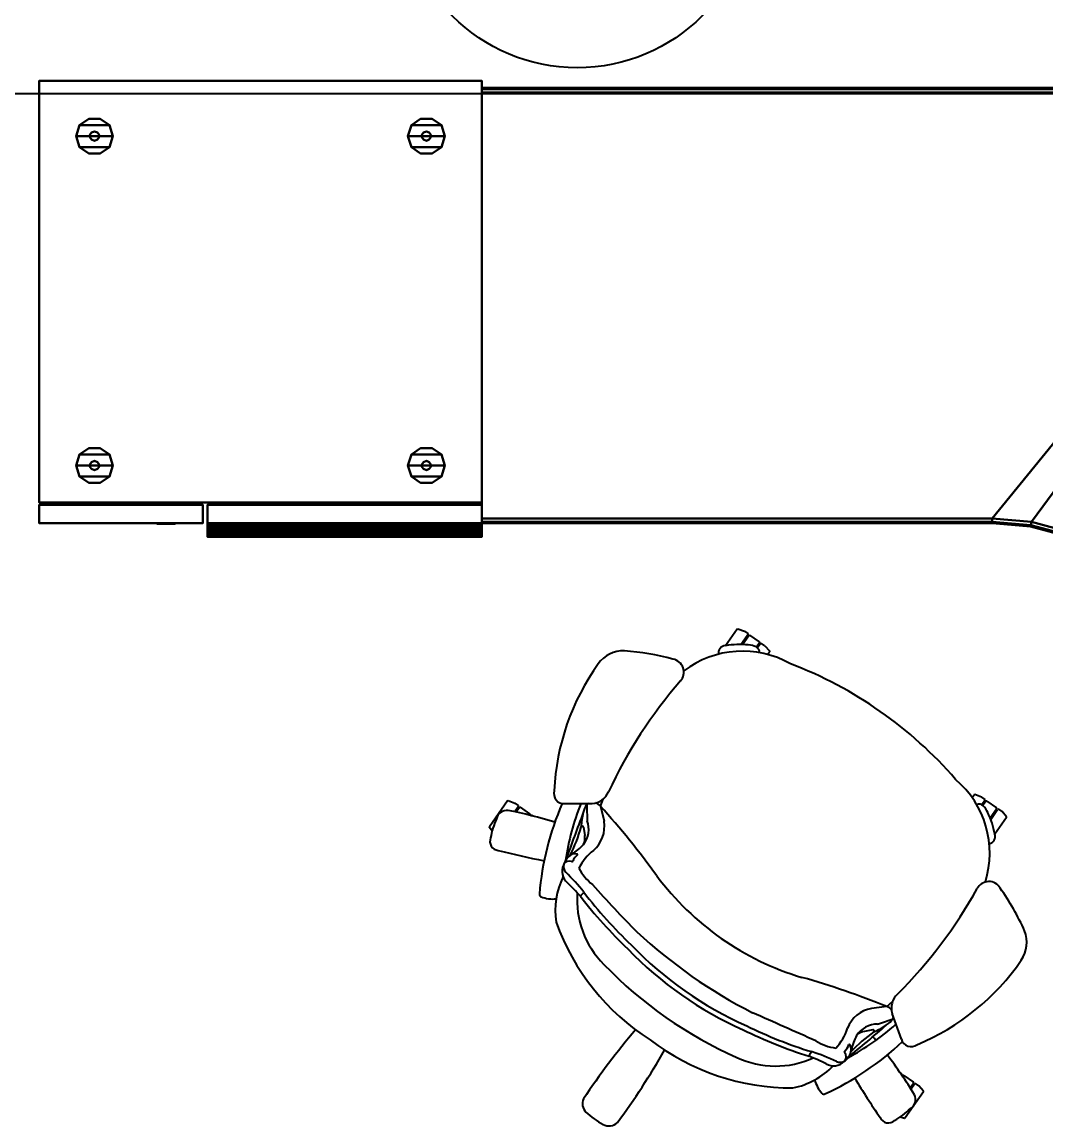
# Model space of a CAD drawing. Header units: inches. Extents: x 23 to 6400, y -2214 to 4412.
# Drawn here: x 4070.6 to 4126.1, y 3779.3 to 3839.2 of the extents above; entities that cross this region are included whole.
import ezdxf
from ezdxf.enums import TextEntityAlignment as Align

# ---------------------------------------------------------------- set-up
doc = ezdxf.new("R2010")
doc.units = ezdxf.units.IN
doc.header["$LTSCALE"] = 96
doc.header["$MEASUREMENT"] = 0
doc.layers.add('A-FURN-EXIST', color=33, linetype='Continuous')
doc.layers.add('A-Powr-Exst', color=15, linetype='Continuous')
doc.styles.add('OTJ_Title1', font='swiss.ttf')

# ---------------------------------------------------------------- blocks, each defined once
blk = doc.blocks.new('A$C39A66B45')
blk.add_circle((16.79, 9.555), 9.555)
at = {"color": 0, "linetype": 'ByBlock', "lineweight": -2, "style": 'OTJ_Title1', "flags": 8}
blk.add_attdef('CODE', text='', height=8, dxfattribs=at).set_placement((16.79, 9.233), align=Align.MIDDLE)
blk = doc.blocks.new('A$C1C1D4BE0 (4) (2)')
at = {"color": 0}
for p, q in [((287.442, 66.365, 36.281), (286.81, 65.462, 36.281)), ((287.442, 66.365, 36.281), (287.48, 66.381, 36.281)), ((287.48, 66.381, 36.281), (287.833, 66.244, 36.281)), ((287.646, 65.523, 36.281), (288.023, 66.062, 36.281)), ((287.728, 65.521, 36.281), (288.078, 66.021, 36.281)), ((287.833, 66.244, 36.281), (288.013, 66.117, 36.281)), ((288.013, 66.117, 36.281), (288.023, 66.062, 36.281)), ((288.078, 66.021, 36.281), (288.134, 66.031, 36.281)), ((288.649, 65.671, 36.281), (288.134, 66.031, 36.281)), ((287.652, 65.531, 36.281), (287.664, 65.523, 36.281)), ((288.047, 65.5, 36.281), (288.046, 65.501, 36.281)), ((288.659, 65.615, 36.281), (288.495, 65.381, 36.281)), ((288.715, 65.577, 36.281), (288.548, 65.338, 36.281)), ((288.649, 65.671, 36.281), (288.659, 65.615, 36.281)), ((288.715, 65.577, 36.281), (288.771, 65.587, 36.281)), ((288.951, 65.461, 36.281), (288.771, 65.587, 36.281)), ((288.951, 65.461, 36.281), (289.201, 65.176, 36.281)), ((289.095, 64.986, 36.281), (289.199, 65.134, 36.281)), ((289.201, 65.176, 36.281), (289.199, 65.134, 36.281)), ((274.991, 57.039, 36.281), (274.005, 55.63, 36.281)), ((274.991, 57.039, 36.281), (275.029, 57.056, 36.281)), ((275.029, 57.056, 36.281), (275.383, 56.918, 36.281)), ((275.383, 56.918, 36.281), (275.563, 56.792, 36.281)), ((278.091, 56.89, 36.281), (279.568, 56.904, 36.281)), ((280.029, 56.759, 36.281), (280.176, 57.137, 36.281)), ((300.193, 57.214, 36.281), (300.297, 57.363, 36.281)), ((300.335, 57.38, 36.281), (300.297, 57.363, 36.281)), ((300.689, 57.242, 36.281), (300.335, 57.38, 36.281)), ((300.689, 57.242, 36.281), (300.869, 57.116, 36.281)), ((300.879, 57.06, 36.281), (300.711, 56.821, 36.281)), ((300.934, 57.02, 36.281), (300.77, 56.786, 36.281)), ((300.879, 57.06, 36.281), (300.869, 57.116, 36.281)), ((300.989, 57.03, 36.281), (300.934, 57.02, 36.281)), ((300.989, 57.03, 36.281), (301.505, 56.669, 36.281)), ((275.373, 56.451, 36.281), (275.573, 56.736, 36.281)), ((275.445, 56.435, 36.281), (275.628, 56.696, 36.281)), ((275.563, 56.792, 36.281), (275.573, 56.736, 36.281)), ((275.628, 56.696, 36.281), (275.683, 56.706, 36.281)), ((276.198, 56.345, 36.281), (275.683, 56.706, 36.281)), ((276.198, 56.345, 36.281), (276.208, 56.289, 36.281)), ((279.094, 56.404, 36.281), (279.094, 56.404, 36.281)), ((280.029, 56.759, 36.281), (280.222, 55.932, 36.281)), ((301.035, 56.406, 36.281), (301.036, 56.405, 36.281)), ((301.164, 56.113, 36.281), (301.514, 56.613, 36.281)), ((301.194, 56.037, 36.281), (301.571, 56.575, 36.281)), ((301.514, 56.613, 36.281), (301.505, 56.669, 36.281)), ((301.627, 56.585, 36.281), (301.571, 56.575, 36.281)), ((301.807, 56.459, 36.281), (301.627, 56.585, 36.281)), ((302.057, 56.174, 36.281), (301.807, 56.459, 36.281)), ((276.208, 56.289, 36.281), (276.188, 56.26, 36.281)), ((276.24, 56.247, 36.281), (276.321, 56.261, 36.281)), ((276.399, 56.206, 36.281), (276.321, 56.261, 36.281)), ((301.2, 56.045, 36.281), (301.187, 56.054, 36.281)), ((302.054, 56.133, 36.281), (301.422, 55.23, 36.281)), ((302.054, 56.133, 36.281), (302.057, 56.174, 36.281)), ((274.002, 55.588, 36.281), (274.005, 55.63, 36.281)), ((274.149, 55.39, 36.281), (274.002, 55.588, 36.281)), ((279.104, 55.616, 36.281), (279.172, 55.16, 36.281)), ((276.717, 51.97, 36.281), (276.718, 51.978, 36.281)), ((276.808, 51.836, 36.281), (276.792, 51.844, 36.281)), ((295.563, 45.882, 36.281), (295.868, 46.149, 36.281)), ((295.563, 45.882, 36.281), (294.72, 45.78, 36.281)), ((296.349, 44.106, 36.281), (295.858, 45.499, 36.281)), ((294.806, 44.621, 36.281), (294.354, 44.53, 36.281)), ((295.549, 44.882, 36.281), (295.549, 44.882, 36.281)), ((296.286, 42.281, 36.281), (296.364, 42.227, 36.281)), ((296.378, 42.146, 36.281), (296.364, 42.227, 36.281)), ((296.428, 42.131, 36.281), (296.408, 42.102, 36.281)), ((296.484, 42.141, 36.281), (296.428, 42.131, 36.281)), ((296.484, 42.141, 36.281), (296.999, 41.78, 36.281)), ((296.827, 41.464, 36.281), (297.009, 41.724, 36.281)), ((296.866, 41.402, 36.281), (297.066, 41.686, 36.281)), ((297.009, 41.724, 36.281), (296.999, 41.78, 36.281)), ((297.121, 41.696, 36.281), (297.066, 41.686, 36.281)), ((297.302, 41.57, 36.281), (297.121, 41.696, 36.281)), ((297.552, 41.285, 36.281), (297.302, 41.57, 36.281)), ((297.549, 41.244, 36.281), (296.563, 39.834, 36.281)), ((297.549, 41.244, 36.281), (297.552, 41.285, 36.281)), ((296.288, 39.888, 36.281), (296.525, 39.818, 36.281)), ((296.525, 39.818, 36.281), (296.563, 39.834, 36.281))]:
    blk.add_line(p, q, dxfattribs=at)
at = {"color": 0, "linetype": 'Continuous'}
for p, q in [((288.047, 65.501, 36.281), (288.046, 65.501, 36.281)), ((288.046, 65.501, 36.281), (288.046, 65.501, 36.281)), ((288.047, 65.5, 36.281), (288.047, 65.501, 36.281)), ((279.094, 56.404, 36.281), (279.094, 56.404, 36.281)), ((279.094, 56.404, 36.281), (279.094, 56.404, 36.281)), ((279.094, 56.404, 36.281), (279.094, 56.404, 36.281)), ((301.035, 56.406, 36.281), (301.035, 56.406, 36.281)), ((301.035, 56.406, 36.281), (301.036, 56.406, 36.281)), ((301.036, 56.406, 36.281), (301.036, 56.405, 36.281)), ((276.717, 51.975, 36.281), (276.718, 51.978, 36.281)), ((276.717, 51.973, 36.281), (276.717, 51.975, 36.281)), ((276.717, 51.97, 36.281), (276.717, 51.973, 36.281)), ((276.797, 51.841, 36.281), (276.792, 51.844, 36.281)), ((276.802, 51.838, 36.281), (276.797, 51.841, 36.281)), ((276.808, 51.836, 36.281), (276.802, 51.838, 36.281)), ((295.549, 44.882, 36.281), (295.549, 44.882, 36.281)), ((295.549, 44.882, 36.281), (295.549, 44.882, 36.281)), ((295.549, 44.882, 36.281), (295.549, 44.882, 36.281))]:
    blk.add_line(p, q, dxfattribs=at)
at = {"elevation": 36.031}
blk.add_lwpolyline([(329.171, 95.402), (107.914, 95.402), (107.914, 103.357), (329.171, 103.357)], close=True, dxfattribs=at)
at = {"color": 0}
for centre, radius, start, end in [((286.839, 65.046, 36.281), 0.418, 94.06432, 186.28687), ((287.579, 60.673, 36.281), 4.85, 84.47333, 99.12498), ((287.979, 64.3, 36.281), 1.201, 65.59573, 86.76263), ((288.258, 65.039, 36.281), 0.417, 5.77378, 58.57276), ((281.279, 63.5, 36.281), 1.683, 88.34126, 144.83062), ((280.372, 51.821, 36.281), 13.395, 74.46352, 85.90435), ((283.846, 64.027, 36.281), 0.708, 317.60157, 80.77704), ((287.733, 59.925, 36.281), 5.24, 60.28742, 127.37927), ((290.307, 57.013, 36.281), 12.799, 144.3542, 177.44649), ((282.373, 43.575, 36.281), 22.366, 40.84233, 69.15759), ((304.309, 46.32, 36.281), 26.353, 139.17109, 154.82623), ((295.904, 54.204, 36.281), 5.24, 342.62122, 49.71258), ((278.048, 57.436, 36.281), 0.548, 164.40721, 274.41413), ((279.538, 57.896, 36.281), 0.992, 271.78372, 338.34298), ((279.613, 56.399, 36.281), 0.55, 40.86539, 74.47459), ((274.962, 55.939, 36.281), 0.59, 84.54606, 167.77584), ((269.54, 29.749, 36.281), 27.332, 72.95501, 78.43902), ((292.206, 50.707, 36.281), 15.541, 156.52746, 175.30846), ((291.31, 51.935, 36.281), 13.306, 158.17886, 171.89556), ((390.942, 13.82, 36.281), 119.68, 159.15687, 160.47244), ((281.925, 55.61, 36.281), 2.941, 164.34548, 179.68864), ((280.306, 56.131, 36.281), 1.242, 145.00333, 167.32539), ((279.613, 56.399, 36.281), 0.55, 115.87667, 126.15539), ((327.415, 57.528, 36.281), 48.132, 180.81466, 181.8651), ((243.318, 23.967, 36.281), 49.224, 36.10183, 41.77212), ((300.529, 56.447, 36.281), 0.417, 51.42724, 104.22622), ((299.931, 55.932, 36.281), 1.201, 23.23737, 44.40427), ((296.659, 54.315, 36.281), 4.85, 10.87502, 25.52667), ((278.67, 54.183, 36.281), 4.68, 156.29295, 169.56264), ((278.033, 55.502, 36.281), 1.356, 322.54906, 19.76931), ((278.516, 55.654, 36.281), 1.728, 310.95658, 9.23553), ((270.033, 58.205, 36.281), 9.316, 333.74403, 343.92911), ((279.043, 55.606, 36.281), 0.0616, 10.12697, 160.47246), ((278.502, 55.003, 36.281), 0.688, 331.84478, 13.24311), ((301.021, 55.115, 36.281), 0.418, 283.71313, 15.93568), ((274.53, 54.848, 36.281), 0.496, 158.40529, 265.14498), ((276.519, 57.088, 36.281), 3.539, 303.4698, 317.06147), ((285.754, 98.346, 36.281), 45.413, 255.63553, 258.85296), ((278.902, 53.361, 36.281), 0.887, 125.43187, 148.50812), ((278.639, 53.782, 36.281), 0.393, 69.77512, 129.84132), ((279.341, 53.423, 36.281), 0.888, 128.40744, 157.34825), ((278.769, 54.129, 36.281), 0.023, 334.06067, 73.23223), ((281.233, 52.248, 36.281), 2.632, 126.99914, 154.45456), ((278.745, 53.218, 36.281), 0.8, 155.52848, 229.86447), ((278.903, 53.303, 36.281), 0.919, 145.42143, 164.43788), ((278.538, 53.503, 36.281), 0.512, 168.47371, 221.23208), ((278.331, 53.42, 36.281), 0.348, 67.76181, 147.99196), ((278.479, 53.789, 36.281), 0.0489, 251.03864, 330.39207), ((281.405, 54.75, 36.281), 2.891, 208.22249, 231.06484), ((281.725, 51.086, 36.281), 4.15, 153.65985, 188.69344), ((270.663, 45.458, 36.281), 10.747, 38.07504, 45.82117), ((295.324, 62.072, 36.281), 15.249, 216.64423, 253.35799), ((267.993, 42.069, 36.281), 14.691, 41.838, 45.83022), ((333.622, 100.858, 36.281), 72.512, 221.82647, 224.62008), ((277.45, 65.127, 36.281), 26.353, 315.17377, 330.82891), ((301.088, 51.954, 36.281), 0.708, 29.22296, 152.39843), ((290.806, 44.515, 36.281), 13.395, 24.09565, 35.53648), ((276.859, 51.969, 36.281), 0.142, 177.88402, 248.83989), ((277.449, 53.449, 36.281), 1.735, 248.3236, 275.7926), ((283.699, 51.675, 36.281), 4.942, 175.63993, 225.20449), ((278.405, 52.513, 36.281), 0.835, 309.5676, 329.22622), ((299.089, 67.392, 36.281), 25.437, 217.6106, 226.28059), ((299.274, 67.61, 36.281), 25.437, 217.6106, 226.28059), ((289.558, 54.755, 36.281), 12.685, 199.7991, 237.38189), ((300.904, 70.283, 36.281), 27.775, 227.13499, 242.96237), ((301.47, 49.362, 36.281), 1.683, 325.16938, 21.65874), ((295.881, 62.82, 36.281), 19.649, 223.77742, 246.22258), ((295.696, 62.602, 36.281), 19.649, 223.77742, 246.22258), ((296.665, 63.986, 36.281), 22.82, 223.8813, 246.11901), ((292.287, 55.626, 36.281), 12.799, 292.55351, 325.6458), ((277.305, 0.169, 36.281), 49.224, 68.22788, 73.89817), ((296.8, 45.809, 36.281), 0.992, 131.65702, 198.21628), ((-286.757, -1248.179, 36.281), 1415.763, 65.883562, 66.035768), ((295.043, 44.082, 36.281), 1.728, 100.76447, 159.04342), ((295.367, 45.368, 36.281), 0.55, 35.52542, 69.13461), ((295.065, 43.576, 36.281), 1.356, 90.23069, 147.45094), ((280.079, 90.673, 36.281), 48.132, 288.1349, 289.18534), ((294.879, 45.927, 36.281), 1.242, 302.67461, 324.99667), ((295.367, 45.368, 36.281), 0.55, 343.84461, 354.12333), ((312.705, 18.513, 36.281), 40.357, 139.69157, 146.36183), ((299.036, 67.429, 36.281), 25.437, 243.71941, 252.3894), ((298.152, 65.257, 36.281), 22.822, 243.47088, 253.00478), ((290.912, 45.47, 36.281), 2.632, 315.54544, 343.00086), ((287.172, 54.832, 36.281), 13.306, 298.10444, 311.82114), ((217.279, 135.42, 36.281), 119.68, 309.52756, 310.84313), ((300.341, 36.983, 36.281), 9.316, 126.07089, 136.25597), ((294.435, 43.846, 36.281), 0.688, 96.75689, 138.15522), ((294.817, 44.561, 36.281), 0.0616, 309.52754, 99.87303), ((293.835, 47.271, 36.281), 2.941, 290.31136, 305.65452), ((290.421, 54.151, 36.281), 12.685, 232.61811, 270.2009), ((293.204, 46.487, 36.281), 2.891, 238.93516, 261.77751), ((285.712, 55.254, 36.281), 15.541, 294.69154, 313.47254), ((292.664, 44.094, 36.281), 0.888, 312.65175, 341.59256), ((293.523, 43.798, 36.281), 0.023, 36.76777, 135.93933), ((293.241, 43.558, 36.281), 0.393, 340.15868, 40.22488), ((297.073, 42.696, 36.281), 3.539, 152.93853, 166.5302), ((273.77, 26.788, 36.281), 27.332, 39.15629, 39.68712), ((296.877, 44.252, 36.281), 0.548, 195.58587, 305.59279), ((248.448, 63.506, 36.281), 40.357, 323.63817, 330.30843), ((292.129, 42.904, 36.281), 0.835, 140.77378, 160.4324), ((285.876, 29.547, 36.281), 14.691, 64.16978, 68.162), ((288.147, 33.216, 36.281), 10.747, 64.17883, 71.92496), ((293.302, 43.41, 36.281), 0.0489, 139.60793, 218.96136), ((293.007, 43.145, 36.281), 0.348, 322.00804, 42.23819), ((292.756, 43.66, 36.281), 0.887, 321.49188, 344.56813), ((273.77, 26.788, 36.281), 27.332, 31.56098, 37.04499), ((289.531, 47.591, 36.281), 4.942, 244.79551, 294.36007), ((289.652, 45.535, 36.281), 4.15, 281.30656, 316.34015), ((292.675, 43.464, 36.281), 0.8, 240.13553, 314.47152), ((293.013, 43.367, 36.281), 0.512, 248.76792, 301.52629), ((292.701, 43.641, 36.281), 0.919, 305.56212, 324.57857), ((332.685, 65.485, 36.281), 45.413, 211.14704, 214.36447), ((293.335, 42.325, 36.281), 1.735, 194.2074, 221.6764), ((279.699, 40.608, 36.281), 0.648, 156.23818, 224.73449), ((292.149, 41.276, 36.281), 0.151, 223.70885, 291.22984), ((296.526, 40.84, 36.281), 0.59, 302.22416, 25.45394), ((282.163, 43.276, 36.281), 4.28, 226.89021, 242.29755), ((293.607, 43.724, 36.281), 4.68, 300.43736, 313.70705), ((280.497, 40.06, 36.281), 0.658, 240.57802, 313.10974), ((295.648, 40.06, 36.281), 0.496, 204.85502, 311.59471)]:
    blk.add_arc(centre, radius, start, end, dxfattribs=at)
at = {"color": 0, "flags": 1}
for tag, p, rotation in [('CAPPN', (247.067, 175.112, 63.531), 180), ('CAPMG', (247.067, 175.112, 63.531), 180), ('CAPMC', (247.067, 175.112, 63.531), 180), ('CAPQT', (247.067, 175.112, 63.531), 180), ('CAPDH', (247.067, 175.112, 63.531), 180), ('CAPGC', (247.067, 175.112, 63.531), 180), ('CAPPN', (346.298, 144.907, 64.531), 239.73323), ('CAPMG', (346.298, 144.907, 64.531), 239.73323), ('CAPMC', (346.298, 144.907, 64.531), 239.73323), ('CAPQT', (346.298, 144.907, 64.531), 239.73323), ('CAPDH', (346.298, 144.907, 64.531), 239.73323), ('CAPGC', (346.298, 144.907, 64.531), 239.73323), ('CAPPN', (247.067, 103.112, 63.531), 180), ('CAPMG', (247.067, 103.112, 63.531), 180), ('CAPMC', (247.067, 103.112, 63.531), 180), ('CAPQT', (247.067, 103.112, 63.531), 180), ('CAPDH', (247.067, 103.112, 63.531), 180), ('CAPGC', (247.067, 103.112, 63.531), 180), ('CAPMG', (273.39, 103.264, 36.281), 180), ('CAPMC', (273.39, 103.264, 36.281), 180), ('CAPGC', (273.39, 103.264, 36.281), 180), ('CAPPN', (273.39, 103.264, 36.281), 180), ('CAPQT', (273.39, 103.264, 36.281), 180), ('CAPDH', (273.39, 103.264, 36.281), 180), ('CAPPN', (247.925, 96.112, 63.531), 270), ('CAPMG', (247.925, 96.112, 63.531), 270), ('CAPMC', (247.925, 96.112, 63.531), 270), ('CAPQT', (247.925, 96.112, 63.531), 270), ('CAPDH', (247.925, 96.112, 63.531), 270), ('CAPGC', (247.925, 96.112, 63.531), 270), ('CAPPN', (352.409, 58.005, 64.531), 120), ('CAPMG', (352.409, 58.005, 64.531), 120), ('CAPMC', (352.409, 58.005, 64.531), 120), ('CAPQT', (352.409, 58.005, 64.531), 120), ('CAPDH', (352.409, 58.005, 64.531), 120), ('CAPGC', (352.409, 58.005, 64.531), 120), ('CAPPN', (364.651, 37.203, 36.281), 120.80365), ('CAPMG', (364.651, 37.203, 36.281), 120.80365), ('CAPMC', (364.651, 37.203, 36.281), 120.80365), ('CAPQT', (364.651, 37.203, 36.281), 120.80365), ('CAPDH', (364.651, 37.203, 36.281), 120.80365), ('CAPGC', (364.651, 37.203, 36.281), 120.80365)]:
    blk.add_attdef(tag, p, '', height=0.001, rotation=rotation, dxfattribs=at)
for tag, p in [('CAPPN', (249.585, 96.112, 36.281)), ('CAPMG', (249.585, 96.112, 36.281)), ('CAPMC', (249.585, 96.112, 36.281)), ('CAPQT', (249.585, 96.112, 36.281)), ('CAPDH', (249.585, 96.112, 36.281)), ('CAPGC', (249.585, 96.112, 36.281)), ('CAPPN', (273.585, 96.112, 64.531)), ('CAPMG', (273.585, 96.112, 64.531)), ('CAPMC', (273.585, 96.112, 64.531)), ('CAPQT', (273.585, 96.112, 64.531)), ('CAPDH', (273.585, 96.112, 64.531)), ('CAPGC', (273.585, 96.112, 64.531))]:
    blk.add_attdef(tag, p, '', height=0.001, dxfattribs=at)
at = {"color": 0}
mesh = blk.add_polyface(dxfattribs=at)
corners = [(249.585, 96.112, 99.812), (273.585, 96.112, 99.812), (273.585, 96.112, 36.781), (249.585, 96.112, 36.781), (249.585, 73.237, 99.812), (273.585, 73.237, 99.812), (273.585, 73.237, 36.781), (249.585, 73.237, 36.781)]
mesh.append_faces([[corners[k] for k in face] for face in [(0, 1, 2, 3), (0, 4, 5, 1), (6, 2, 1, 5), (4, 0, 3, 7), (4, 7, 6, 5), (7, 3, 2, 6)]], dxfattribs={"color": 0})
mesh = blk.add_polyface(dxfattribs=at)
corners = [(273.585, 72.112, 64.281), (273.585, 72.185, 64.458), (273.585, 72.185, 63.354), (273.585, 72.112, 63.531), (273.585, 72.362, 63.281), (273.585, 72.362, 64.531), (303.36, 71.93, 64.281), (301.276, 72.112, 64.281), (301.276, 72.112, 63.531), (303.36, 71.93, 63.531), (305.38, 71.388, 64.281), (305.38, 71.388, 63.531), (307.276, 70.504, 63.531), (307.276, 70.504, 64.281), (308.99, 69.305, 63.531), (308.99, 69.305, 64.281), (310.469, 67.825, 63.531), (310.469, 67.825, 64.281), (311.668, 66.112, 63.531), (311.668, 66.112, 64.281), (325.577, 42.168, 64.458), (325.577, 42.168, 63.354), (325.73, 42.256, 63.281), (325.73, 42.256, 64.531), (325.514, 42.131, 64.281), (325.514, 42.131, 63.531), (345.974, 53.944, 64.281), (345.91, 53.907, 64.458), (345.91, 53.907, 63.354), (345.974, 53.944, 63.531), (345.757, 53.819, 63.281), (345.757, 53.819, 64.531), (322.04, 95.035, 64.281), (322.41, 94.665, 64.281), (322.41, 94.665, 63.531), (322.04, 95.035, 63.531), (321.612, 95.335, 64.281), (321.612, 95.335, 63.531), (321.138, 95.556, 63.531), (321.138, 95.556, 64.281), (320.633, 95.691, 63.531), (320.633, 95.691, 64.281), (320.112, 95.737, 63.531), (320.112, 95.737, 64.281), (322.71, 94.237, 64.281), (322.71, 94.237, 63.531), (273.585, 95.664, 64.458), (273.585, 95.664, 63.354), (273.585, 95.487, 63.281), (273.585, 95.487, 64.531), (273.585, 95.737, 64.281), (273.585, 95.737, 63.531), (321.576, 95.272, 63.354), (321.113, 95.487, 63.354), (320.62, 95.619, 63.354), (320.112, 95.664, 63.354), (321.993, 94.979, 63.354), (322.354, 94.618, 63.354), (322.647, 94.2, 63.354), (307.313, 70.568, 63.354), (309.037, 69.361, 63.354), (310.525, 67.873, 63.354), (311.732, 66.149, 63.354), (303.373, 72.002, 63.354), (305.405, 71.457, 63.354), (301.276, 72.185, 63.354), (321.487, 95.119, 63.281), (321.053, 95.321, 63.281), (320.59, 95.445, 63.281), (320.112, 95.487, 63.281), (321.88, 94.844, 63.281), (322.219, 94.505, 63.281), (322.494, 94.112, 63.281), (310.66, 67.986, 63.281), (309.15, 69.496, 63.281), (311.885, 66.237, 63.281), (307.401, 70.721, 63.281), (305.466, 71.623, 63.281), (303.403, 72.176, 63.281), (301.276, 72.362, 63.281), (322.354, 94.618, 64.458), (322.647, 94.2, 64.458), (321.993, 94.979, 64.458), (321.576, 95.272, 64.458), (321.113, 95.487, 64.458), (320.62, 95.619, 64.458), (320.112, 95.664, 64.458), (309.037, 69.361, 64.458), (310.525, 67.873, 64.458), (307.313, 70.568, 64.458), (311.732, 66.149, 64.458), (303.373, 72.002, 64.458), (305.405, 71.457, 64.458), (301.276, 72.185, 64.458), (321.053, 95.321, 64.531), (321.487, 95.119, 64.531), (320.59, 95.445, 64.531), (320.112, 95.487, 64.531), (322.219, 94.505, 64.531), (322.494, 94.112, 64.531), (321.88, 94.844, 64.531), (310.66, 67.986, 64.531), (309.15, 69.496, 64.531), (311.885, 66.237, 64.531), (307.401, 70.721, 64.531), (303.403, 72.176, 64.531), (305.466, 71.623, 64.531), (301.276, 72.362, 64.531)]
mesh.append_faces([[corners[k] for k in face] for face in [(6, 7, 8, 9), (10, 6, 9, 11), (10, 11, 12, 13), (13, 12, 14, 15), (15, 14, 16, 17), (17, 16, 18, 19), (0, 3, 8, 7), (18, 25, 24, 19), (32, 33, 34, 35), (36, 32, 35, 37), (36, 37, 38, 39), (39, 38, 40, 41), (41, 40, 42, 43), (33, 44, 45, 34), (42, 51, 50, 43), (26, 29, 45, 44), (38, 37, 52, 53), (40, 38, 53, 54), (42, 40, 54, 55), (37, 35, 56, 52), (35, 34, 57, 56), (34, 45, 58, 57), (42, 55, 47, 51), (14, 12, 59, 60), (16, 14, 60, 61), (18, 16, 61, 62), (11, 9, 63, 64), (9, 8, 65, 63), (11, 64, 59, 12), (2, 65, 8, 3), (18, 62, 21, 25), (28, 58, 45, 29), (53, 52, 66, 67), (54, 53, 67, 68), (55, 54, 68, 69), (52, 56, 70, 66), (56, 57, 71, 70), (57, 58, 72, 71), (55, 69, 48, 47), (73, 61, 60, 74), (61, 73, 75, 62), (60, 59, 76, 74), (77, 64, 63, 78), (78, 63, 65, 79), (64, 77, 76, 59), (4, 79, 65, 2), (62, 75, 22, 21), (30, 72, 58, 28), (80, 81, 44, 33), (82, 80, 33, 32), (83, 82, 32, 36), (84, 83, 36, 39), (85, 84, 39, 41), (86, 85, 41, 43), (46, 86, 43, 50), (87, 15, 17, 88), (89, 13, 15, 87), (88, 17, 19, 90), (91, 6, 10, 92), (91, 93, 7, 6), (92, 10, 13, 89), (7, 93, 1, 0), (20, 90, 19, 24), (44, 81, 27, 26), (94, 95, 83, 84), (96, 94, 84, 85), (97, 96, 85, 86), (98, 99, 81, 80), (100, 98, 80, 82), (95, 100, 82, 83), (49, 97, 86, 46), (88, 101, 102, 87), (101, 88, 90, 103), (104, 89, 87, 102), (105, 91, 92, 106), (105, 107, 93, 91), (106, 92, 89, 104), (93, 107, 5, 1), (23, 103, 90, 20), (81, 99, 31, 27)]], dxfattribs={"color": 0})
mesh.append_faces([[corners[k] for k in face] for face in [(21, 20, 24, 25), (47, 46, 50, 51)]], dxfattribs={"vtx0": -1, "color": 0})
mesh.append_faces([[corners[k] for k in face] for face in [(20, 21, 22, 23), (23, 22, 30, 31), (46, 47, 48, 49)]], dxfattribs={"vtx0": -1, "vtx2": -1, "color": 0})
mesh.append_faces([[corners[k] for k in face] for face in [(0, 1, 2, 3), (26, 27, 28, 29)]], dxfattribs={"vtx1": -1, "color": 0})
mesh.append_faces([[corners[k] for k in face] for face in [(4, 2, 1, 5), (30, 28, 27, 31), (48, 4, 5, 49)]], dxfattribs={"vtx1": -1, "vtx3": -1, "color": 0})
mesh = blk.add_polyface(dxfattribs=at)
corners = [(311.885, 66.237, 63.281), (322.494, 94.112, 63.281), (345.757, 53.819, 63.281), (325.73, 42.256, 63.281), (321.487, 95.119, 63.281), (307.401, 70.721, 63.281), (305.466, 71.623, 63.281), (321.053, 95.321, 63.281), (303.403, 72.176, 63.281), (320.59, 95.445, 63.281), (301.276, 72.362, 63.281), (320.112, 95.487, 63.281), (273.585, 95.487, 63.281), (273.585, 72.362, 63.281), (321.88, 94.844, 63.281), (309.15, 69.496, 63.281), (322.219, 94.505, 63.281), (310.66, 67.986, 63.281)]
mesh.append_faces([[corners[k] for k in face] for face in [(0, 1, 2, 3)]], dxfattribs={"vtx0": -1, "color": 0})
mesh.append_faces([[corners[k] for k in face] for face in [(4, 5, 6, 7), (8, 9, 7, 6), (9, 8, 10, 11), (5, 4, 14, 15), (15, 14, 16, 17), (1, 0, 17, 16)]], dxfattribs={"vtx0": -1, "vtx2": -1, "color": 0})
mesh.append_faces([[corners[k] for k in face] for face in [(12, 11, 10, 13)]], dxfattribs={"vtx1": -1, "color": 0})
mesh = blk.add_polyface(dxfattribs=at)
corners = [(322.494, 94.112, 64.531), (311.885, 66.237, 64.531), (325.73, 42.256, 64.531), (345.757, 53.819, 64.531), (310.66, 67.986, 64.531), (322.219, 94.505, 64.531), (321.88, 94.844, 64.531), (309.15, 69.496, 64.531), (305.466, 71.623, 64.531), (307.401, 70.721, 64.531), (321.487, 95.119, 64.531), (321.053, 95.321, 64.531), (320.59, 95.445, 64.531), (303.403, 72.176, 64.531), (301.276, 72.362, 64.531), (320.112, 95.487, 64.531), (273.585, 72.362, 64.531), (273.585, 95.487, 64.531)]
mesh.append_faces([[corners[k] for k in face] for face in [(0, 1, 2, 3)]], dxfattribs={"vtx0": -1, "color": 0})
mesh.append_faces([[corners[k] for k in face] for face in [(16, 14, 15, 17)]], dxfattribs={"vtx1": -1, "color": 0})
mesh.append_faces([[corners[k] for k in face] for face in [(4, 1, 0, 5), (5, 6, 7, 4), (8, 9, 10, 11), (11, 12, 13, 8), (14, 13, 12, 15), (6, 10, 9, 7)]], dxfattribs={"vtx1": -1, "vtx3": -1, "color": 0})
mesh = blk.add_polyface(dxfattribs=at)
corners = [(251.772, 92.518, 36.281), (251.772, 92.518, 36.406), (251.585, 93.112, 36.406), (251.585, 93.112, 36.281), (251.772, 93.706, 36.406), (251.772, 93.706, 36.281), (252.897, 94.05, 36.281), (252.897, 94.05, 36.406), (253.397, 93.706, 36.406), (253.397, 93.706, 36.281), (252.272, 94.05, 36.281), (252.272, 94.05, 36.406), (253.585, 93.112, 36.281), (253.585, 93.112, 36.406), (253.397, 92.518, 36.406), (253.397, 92.518, 36.281), (252.897, 92.175, 36.281), (252.897, 92.175, 36.406), (252.272, 92.175, 36.406), (252.272, 92.175, 36.281)]
mesh.append_faces([[corners[k] for k in face] for face in [(0, 1, 2, 3), (3, 2, 4, 5), (6, 7, 8, 9), (10, 11, 7, 6), (12, 13, 14, 15), (9, 8, 13, 12), (16, 17, 18, 19), (15, 14, 17, 16), (5, 4, 11, 10), (19, 18, 1, 0)]], dxfattribs={"color": 0})
mesh.append_faces([[corners[k] for k in face] for face in [(4, 8, 7, 11)]], dxfattribs={"vtx0": -1, "color": 0})
mesh.append_faces([[corners[k] for k in face] for face in [(2, 13, 8, 4)]], dxfattribs={"vtx0": -1, "vtx2": -1, "color": 0})
mesh.append_faces([[corners[k] for k in face] for face in [(2, 1, 14, 13)]], dxfattribs={"vtx1": -1, "vtx3": -1, "color": 0})
mesh.append_faces([[corners[k] for k in face] for face in [(1, 18, 17, 14)]], dxfattribs={"vtx3": -1, "color": 0})
mesh = blk.add_polyface(dxfattribs=at)
corners = [(269.772, 92.518, 36.281), (269.772, 92.518, 36.406), (269.585, 93.112, 36.406), (269.585, 93.112, 36.281), (269.772, 93.706, 36.281), (269.772, 93.706, 36.406), (270.272, 94.05, 36.406), (270.272, 94.05, 36.281), (270.272, 92.175, 36.281), (270.272, 92.175, 36.406), (270.897, 94.05, 36.281), (270.897, 94.05, 36.406), (271.397, 93.706, 36.406), (271.397, 93.706, 36.281), (271.585, 93.112, 36.281), (271.585, 93.112, 36.406), (271.397, 92.518, 36.406), (271.397, 92.518, 36.281), (270.897, 92.175, 36.406), (270.897, 92.175, 36.281)]
mesh.append_faces([[corners[k] for k in face] for face in [(0, 1, 2, 3), (4, 5, 6, 7), (3, 2, 5, 4), (8, 9, 1, 0), (10, 11, 12, 13), (14, 15, 16, 17), (13, 12, 15, 14), (17, 16, 18, 19), (7, 6, 11, 10), (19, 18, 9, 8)]], dxfattribs={"color": 0})
mesh.append_faces([[corners[k] for k in face] for face in [(5, 12, 11, 6)]], dxfattribs={"vtx0": -1, "color": 0})
mesh.append_faces([[corners[k] for k in face] for face in [(2, 15, 12, 5)]], dxfattribs={"vtx0": -1, "vtx2": -1, "color": 0})
mesh.append_faces([[corners[k] for k in face] for face in [(2, 1, 16, 15)]], dxfattribs={"vtx1": -1, "vtx3": -1, "color": 0})
mesh.append_faces([[corners[k] for k in face] for face in [(1, 9, 18, 16)]], dxfattribs={"vtx3": -1, "color": 0})
mesh = blk.add_polyface(dxfattribs=at)
corners = [(252.835, 93.05, 36.406), (252.835, 93.175, 36.406), (252.835, 93.175, 36.781), (252.835, 93.05, 36.781), (252.429, 92.925, 36.781), (252.335, 93.05, 36.781), (252.335, 93.05, 36.406), (252.429, 92.925, 36.406), (252.335, 93.175, 36.781), (252.335, 93.175, 36.406), (252.741, 93.3, 36.406), (252.585, 93.362, 36.406), (252.585, 93.362, 36.781), (252.741, 93.3, 36.781), (252.429, 93.3, 36.781), (252.429, 93.3, 36.406), (252.585, 92.862, 36.781), (252.585, 92.862, 36.406), (252.741, 92.925, 36.406), (252.741, 92.925, 36.781)]
mesh.append_faces([[corners[k] for k in face] for face in [(0, 1, 2, 3), (4, 5, 6, 7), (5, 8, 9, 6), (10, 11, 12, 13), (14, 12, 11, 15), (8, 14, 15, 9), (16, 4, 7, 17), (17, 18, 19, 16), (1, 10, 13, 2), (18, 0, 3, 19)]], dxfattribs={"color": 0})
mesh = blk.add_polyface(dxfattribs=at)
corners = [(270.835, 93.05, 36.406), (270.835, 93.175, 36.406), (270.835, 93.175, 36.781), (270.835, 93.05, 36.781), (270.741, 92.925, 36.406), (270.741, 92.925, 36.781), (270.741, 93.3, 36.406), (270.741, 93.3, 36.781), (270.335, 93.05, 36.781), (270.335, 93.175, 36.781), (270.335, 93.175, 36.406), (270.335, 93.05, 36.406), (270.429, 92.925, 36.781), (270.429, 92.925, 36.406), (270.429, 93.3, 36.781), (270.585, 93.362, 36.781), (270.585, 93.362, 36.406), (270.429, 93.3, 36.406), (270.585, 92.862, 36.781), (270.585, 92.862, 36.406)]
mesh.append_faces([[corners[k] for k in face] for face in [(0, 1, 2, 3), (4, 0, 3, 5), (1, 6, 7, 2), (8, 9, 10, 11), (12, 8, 11, 13), (14, 15, 16, 17), (9, 14, 17, 10), (18, 12, 13, 19), (6, 16, 15, 7), (19, 4, 5, 18)]], dxfattribs={"color": 0})
mesh = blk.add_polyface(dxfattribs=at)
corners = [(253.585, 75.237, 36.281), (253.585, 75.237, 36.406), (253.397, 74.643, 36.406), (253.397, 74.643, 36.281), (253.397, 75.831, 36.281), (253.397, 75.831, 36.406), (252.897, 74.3, 36.406), (252.897, 74.3, 36.281), (252.897, 76.175, 36.281), (252.897, 76.175, 36.406), (252.272, 74.3, 36.281), (252.272, 74.3, 36.406), (251.772, 74.643, 36.406), (251.772, 74.643, 36.281), (251.585, 75.237, 36.281), (251.585, 75.237, 36.406), (251.772, 75.831, 36.406), (251.772, 75.831, 36.281), (252.272, 76.175, 36.406), (252.272, 76.175, 36.281)]
mesh.append_faces([[corners[k] for k in face] for face in [(0, 1, 2, 3), (4, 5, 1, 0), (3, 2, 6, 7), (8, 9, 5, 4), (10, 11, 12, 13), (14, 15, 16, 17), (17, 16, 18, 19), (13, 12, 15, 14), (7, 6, 11, 10), (19, 18, 9, 8)]], dxfattribs={"color": 0})
mesh.append_faces([[corners[k] for k in face] for face in [(16, 5, 9, 18)]], dxfattribs={"vtx0": -1, "color": 0})
mesh.append_faces([[corners[k] for k in face] for face in [(15, 1, 5, 16)]], dxfattribs={"vtx0": -1, "vtx2": -1, "color": 0})
mesh.append_faces([[corners[k] for k in face] for face in [(15, 12, 2, 1)]], dxfattribs={"vtx1": -1, "vtx3": -1, "color": 0})
mesh.append_faces([[corners[k] for k in face] for face in [(12, 11, 6, 2)]], dxfattribs={"vtx3": -1, "color": 0})
mesh = blk.add_polyface(dxfattribs=at)
corners = [(271.585, 75.237, 36.281), (271.585, 75.237, 36.406), (271.397, 74.643, 36.406), (271.397, 74.643, 36.281), (271.397, 75.831, 36.281), (271.397, 75.831, 36.406), (270.272, 74.3, 36.281), (270.272, 74.3, 36.406), (269.772, 74.643, 36.406), (269.772, 74.643, 36.281), (270.897, 74.3, 36.281), (270.897, 74.3, 36.406), (269.585, 75.237, 36.281), (269.585, 75.237, 36.406), (269.772, 75.831, 36.406), (269.772, 75.831, 36.281), (270.272, 76.175, 36.406), (270.272, 76.175, 36.281), (270.897, 76.175, 36.406), (270.897, 76.175, 36.281)]
mesh.append_faces([[corners[k] for k in face] for face in [(0, 1, 2, 3), (4, 5, 1, 0), (6, 7, 8, 9), (10, 11, 7, 6), (12, 13, 14, 15), (15, 14, 16, 17), (17, 16, 18, 19), (9, 8, 13, 12), (3, 2, 11, 10), (19, 18, 5, 4)]], dxfattribs={"color": 0})
mesh.append_faces([[corners[k] for k in face] for face in [(14, 5, 18, 16)]], dxfattribs={"vtx0": -1, "color": 0})
mesh.append_faces([[corners[k] for k in face] for face in [(13, 1, 5, 14)]], dxfattribs={"vtx0": -1, "vtx2": -1, "color": 0})
mesh.append_faces([[corners[k] for k in face] for face in [(13, 8, 2, 1)]], dxfattribs={"vtx1": -1, "vtx3": -1, "color": 0})
mesh.append_faces([[corners[k] for k in face] for face in [(8, 7, 11, 2)]], dxfattribs={"vtx3": -1, "color": 0})
mesh = blk.add_polyface(dxfattribs=at)
corners = [(252.585, 74.987, 36.781), (252.429, 75.05, 36.781), (252.429, 75.05, 36.406), (252.585, 74.987, 36.406), (252.741, 75.05, 36.406), (252.741, 75.05, 36.781), (252.835, 75.175, 36.406), (252.835, 75.3, 36.406), (252.835, 75.3, 36.781), (252.835, 75.175, 36.781), (252.741, 75.425, 36.406), (252.741, 75.425, 36.781), (252.335, 75.175, 36.781), (252.335, 75.3, 36.781), (252.335, 75.3, 36.406), (252.335, 75.175, 36.406), (252.429, 75.425, 36.781), (252.429, 75.425, 36.406), (252.585, 75.487, 36.781), (252.585, 75.487, 36.406)]
mesh.append_faces([[corners[k] for k in face] for face in [(0, 1, 2, 3), (3, 4, 5, 0), (6, 7, 8, 9), (7, 10, 11, 8), (12, 13, 14, 15), (13, 16, 17, 14), (16, 18, 19, 17), (10, 19, 18, 11), (1, 12, 15, 2), (4, 6, 9, 5)]], dxfattribs={"color": 0})
mesh = blk.add_polyface(dxfattribs=at)
corners = [(270.585, 74.987, 36.781), (270.429, 75.05, 36.781), (270.429, 75.05, 36.406), (270.585, 74.987, 36.406), (270.741, 75.05, 36.406), (270.741, 75.05, 36.781), (270.835, 75.175, 36.406), (270.835, 75.3, 36.406), (270.835, 75.3, 36.781), (270.835, 75.175, 36.781), (270.741, 75.425, 36.406), (270.741, 75.425, 36.781), (270.335, 75.175, 36.781), (270.335, 75.3, 36.781), (270.335, 75.3, 36.406), (270.335, 75.175, 36.406), (270.429, 75.425, 36.781), (270.429, 75.425, 36.406), (270.585, 75.487, 36.781), (270.585, 75.487, 36.406)]
mesh.append_faces([[corners[k] for k in face] for face in [(0, 1, 2, 3), (3, 4, 5, 0), (6, 7, 8, 9), (7, 10, 11, 8), (12, 13, 14, 15), (13, 16, 17, 14), (16, 18, 19, 17), (10, 19, 18, 11), (1, 12, 15, 2), (4, 6, 9, 5)]], dxfattribs={"color": 0})
mesh = blk.add_polyface(dxfattribs=at)
corners = [(249.585, 73.112, 99.812), (249.585, 72.112, 99.812), (258.46, 72.112, 99.812), (258.46, 73.112, 99.812), (249.585, 72.112, 36.781), (258.46, 72.112, 36.781), (249.585, 73.112, 36.781), (258.46, 73.112, 36.781)]
mesh.append_faces([[corners[k] for k in face] for face in [(0, 1, 2, 3), (4, 5, 2, 1), (1, 0, 6, 4), (2, 5, 7, 3), (4, 6, 7, 5)]], dxfattribs={"color": 0})
mesh = blk.add_polyface(dxfattribs=at)
corners = [(273.585, 72.112, 83.656), (273.585, 71.956, 83.625), (273.585, 71.987, 83.375), (273.585, 72.112, 83.406), (273.585, 73.112, 83.406), (273.585, 73.112, 83.656), (258.71, 71.456, 83.219), (258.71, 71.425, 83.187), (258.71, 71.362, 83.312), (258.71, 71.362, 83.219), (258.71, 71.362, 83.25), (258.71, 71.706, 83.312), (258.71, 71.581, 83.281), (258.71, 71.487, 83.437), (258.71, 71.643, 83.5), (258.71, 71.831, 83.375), (258.71, 71.8, 83.562), (258.71, 71.987, 83.375), (258.71, 71.956, 83.625), (258.71, 72.112, 83.656), (258.71, 72.112, 83.406), (258.71, 73.112, 83.406), (258.71, 73.112, 83.656), (273.585, 71.425, 83.187), (273.585, 71.456, 83.219), (273.585, 71.362, 83.312), (273.585, 71.362, 83.25), (273.585, 71.362, 83.219), (273.585, 71.487, 83.437), (273.585, 71.581, 83.281), (273.585, 71.8, 83.562), (273.585, 71.643, 83.5), (273.585, 71.831, 83.375), (273.585, 71.706, 83.312)]
mesh.append_faces([[corners[k] for k in face] for face in [(9, 10, 8, 7), (25, 26, 27, 23), (6, 24, 23, 7), (7, 23, 27, 9), (0, 19, 18, 1), (28, 13, 8, 25), (20, 3, 2, 17), (17, 2, 32, 15), (15, 32, 33, 11), (11, 33, 29, 12), (12, 29, 24, 6), (21, 4, 3, 20), (19, 0, 5, 22)]], dxfattribs={"color": 0})
mesh.append_faces([[corners[k] for k in face] for face in [(0, 3, 4, 5), (31, 14, 13, 28)]], dxfattribs={"vtx0": -1, "color": 0})
mesh.append_faces([[corners[k] for k in face] for face in [(17, 18, 19, 20), (6, 8, 13, 12), (30, 16, 14, 31), (30, 32, 2, 1), (31, 33, 32, 30), (28, 29, 33, 31)]], dxfattribs={"vtx0": -1, "vtx2": -1, "color": 0})
mesh.append_faces([[corners[k] for k in face] for face in [(21, 20, 19, 22), (23, 24, 25, 25), (8, 10, 26, 25)]], dxfattribs={"vtx1": -1, "color": 0})
mesh.append_faces([[corners[k] for k in face] for face in [(0, 1, 2, 3), (11, 12, 13, 14), (15, 11, 14, 16), (17, 15, 16, 18), (28, 25, 24, 29)]], dxfattribs={"vtx1": -1, "vtx3": -1, "color": 0})
mesh.append_faces([[corners[k] for k in face] for face in [(9, 27, 26, 10), (1, 18, 16, 30)]], dxfattribs={"vtx2": -1, "color": 0})
mesh.append_faces([[corners[k] for k in face] for face in [(6, 7, 8, 8)]], dxfattribs={"vtx3": -1, "color": 0})
mesh = blk.add_polyface(dxfattribs=at)
corners = [(258.71, 73.112, 71.656), (258.71, 72.112, 71.656), (258.71, 72.112, 71.906), (258.71, 73.112, 71.906), (258.71, 71.987, 71.656), (258.71, 71.956, 71.875), (258.71, 71.831, 71.625), (258.71, 71.8, 71.812), (258.71, 71.456, 71.469), (258.71, 71.362, 71.594), (258.71, 71.487, 71.687), (258.71, 71.581, 71.531), (258.71, 71.362, 71.469), (258.71, 71.362, 71.531), (258.71, 71.425, 71.469), (258.71, 71.706, 71.594), (258.71, 71.643, 71.75), (273.585, 71.487, 71.687), (273.585, 71.362, 71.594), (273.585, 71.456, 71.469), (273.585, 71.581, 71.531), (273.585, 71.362, 71.531), (273.585, 71.362, 71.469), (273.585, 71.425, 71.469), (273.585, 71.706, 71.594), (273.585, 71.643, 71.75), (273.585, 71.831, 71.625), (273.585, 71.8, 71.812), (273.585, 72.112, 71.906), (273.585, 72.112, 71.656), (273.585, 73.112, 71.656), (273.585, 73.112, 71.906), (273.585, 71.956, 71.875), (273.585, 71.987, 71.656)]
mesh.append_faces([[corners[k] for k in face] for face in [(12, 13, 9, 14), (18, 21, 22, 23), (2, 28, 31, 3), (6, 26, 24, 15), (4, 33, 26, 6), (17, 10, 9, 18), (28, 2, 5, 32)]], dxfattribs={"color": 0})
mesh.append_faces([[corners[k] for k in face] for face in [(28, 29, 30, 31), (11, 20, 19, 8), (1, 29, 33, 4), (25, 16, 10, 17), (14, 23, 22, 12)]], dxfattribs={"vtx0": -1, "color": 0})
mesh.append_faces([[corners[k] for k in face] for face in [(4, 5, 2, 1), (8, 9, 10, 11), (17, 20, 24, 25), (25, 24, 26, 27), (27, 26, 33, 32), (27, 7, 16, 25)]], dxfattribs={"vtx0": -1, "vtx2": -1, "color": 0})
mesh.append_faces([[corners[k] for k in face] for face in [(0, 1, 2, 3), (23, 19, 18, 18), (9, 13, 21, 18)]], dxfattribs={"vtx1": -1, "color": 0})
mesh.append_faces([[corners[k] for k in face] for face in [(4, 6, 7, 5), (15, 11, 10, 16), (6, 15, 16, 7), (17, 18, 19, 20), (28, 32, 33, 29)]], dxfattribs={"vtx1": -1, "vtx3": -1, "color": 0})
mesh.append_faces([[corners[k] for k in face] for face in [(0, 30, 29, 1), (15, 24, 20, 11), (32, 5, 7, 27), (12, 22, 21, 13), (8, 19, 23, 14)]], dxfattribs={"vtx2": -1, "color": 0})
mesh.append_faces([[corners[k] for k in face] for face in [(8, 14, 9, 9)]], dxfattribs={"vtx3": -1, "color": 0})
mesh = blk.add_polyface(dxfattribs=at)
corners = [(258.71, 73.112, 59.906), (258.71, 72.112, 59.906), (258.71, 72.112, 60.156), (258.71, 73.112, 60.156), (258.71, 71.987, 59.906), (258.71, 71.956, 60.125), (258.71, 71.831, 59.875), (258.71, 71.8, 60.094), (258.71, 71.706, 59.844), (258.71, 71.643, 60.031), (258.71, 71.456, 59.719), (258.71, 71.362, 59.844), (258.71, 71.487, 59.937), (258.71, 71.581, 59.781), (258.71, 71.362, 59.719), (258.71, 71.362, 59.781), (258.71, 71.425, 59.719), (273.585, 71.487, 59.937), (273.585, 71.362, 59.844), (273.585, 71.456, 59.719), (273.585, 71.581, 59.781), (273.585, 71.362, 59.781), (273.585, 71.362, 59.719), (273.585, 71.425, 59.719), (273.585, 71.706, 59.844), (273.585, 71.643, 60.031), (273.585, 71.831, 59.875), (273.585, 71.8, 60.094), (273.585, 72.112, 60.156), (273.585, 72.112, 59.906), (273.585, 73.112, 59.906), (273.585, 73.112, 60.156), (273.585, 71.956, 60.125), (273.585, 71.987, 59.906)]
mesh.append_faces([[corners[k] for k in face] for face in [(14, 15, 11, 16), (18, 21, 22, 23), (2, 28, 31, 3), (6, 26, 24, 8), (4, 33, 26, 6), (17, 12, 11, 18), (25, 9, 12, 17), (27, 7, 9, 25)]], dxfattribs={"color": 0})
mesh.append_faces([[corners[k] for k in face] for face in [(28, 29, 30, 31), (13, 20, 19, 10), (1, 29, 33, 4), (32, 5, 7, 27), (16, 23, 22, 14)]], dxfattribs={"vtx0": -1, "color": 0})
mesh.append_faces([[corners[k] for k in face] for face in [(4, 5, 2, 1), (10, 11, 12, 13), (17, 20, 24, 25), (25, 24, 26, 27), (27, 26, 33, 32)]], dxfattribs={"vtx0": -1, "vtx2": -1, "color": 0})
mesh.append_faces([[corners[k] for k in face] for face in [(0, 1, 2, 3), (23, 19, 18, 18), (11, 15, 21, 18)]], dxfattribs={"vtx1": -1, "color": 0})
mesh.append_faces([[corners[k] for k in face] for face in [(4, 6, 7, 5), (6, 8, 9, 7), (8, 13, 12, 9), (17, 18, 19, 20), (28, 32, 33, 29)]], dxfattribs={"vtx1": -1, "vtx3": -1, "color": 0})
mesh.append_faces([[corners[k] for k in face] for face in [(0, 30, 29, 1), (8, 24, 20, 13), (28, 2, 5, 32), (14, 22, 21, 15), (10, 19, 23, 16)]], dxfattribs={"vtx2": -1, "color": 0})
mesh.append_faces([[corners[k] for k in face] for face in [(10, 16, 11, 11)]], dxfattribs={"vtx3": -1, "color": 0})
mesh = blk.add_polyface(dxfattribs=at)
corners = [(258.71, 73.112, 48.156), (258.71, 72.112, 48.156), (258.71, 72.112, 48.406), (258.71, 73.112, 48.406), (258.71, 71.987, 48.156), (258.71, 71.956, 48.375), (258.71, 71.831, 48.125), (258.71, 71.8, 48.344), (258.71, 71.706, 48.094), (258.71, 71.643, 48.281), (258.71, 71.456, 47.969), (258.71, 71.362, 48.094), (258.71, 71.487, 48.187), (258.71, 71.581, 48.031), (258.71, 71.362, 48), (258.71, 71.362, 48.031), (258.71, 71.425, 47.969), (273.585, 71.487, 48.187), (273.585, 71.362, 48.094), (273.585, 71.456, 47.969), (273.585, 71.581, 48.031), (273.585, 71.362, 48.031), (273.585, 71.362, 48), (273.585, 71.425, 47.969), (273.585, 71.706, 48.094), (273.585, 71.643, 48.281), (273.585, 71.831, 48.125), (273.585, 71.8, 48.344), (273.585, 72.112, 48.406), (273.585, 72.112, 48.156), (273.585, 73.112, 48.156), (273.585, 73.112, 48.406), (273.585, 71.956, 48.375), (273.585, 71.987, 48.156)]
mesh.append_faces([[corners[k] for k in face] for face in [(14, 15, 11, 16), (18, 21, 22, 23), (2, 28, 31, 3), (6, 26, 24, 8), (4, 33, 26, 6), (17, 12, 11, 18), (25, 9, 12, 17), (27, 7, 9, 25), (16, 23, 22, 14), (10, 19, 23, 16)]], dxfattribs={"color": 0})
mesh.append_faces([[corners[k] for k in face] for face in [(28, 29, 30, 31), (13, 20, 19, 10), (1, 29, 33, 4), (32, 5, 7, 27)]], dxfattribs={"vtx0": -1, "color": 0})
mesh.append_faces([[corners[k] for k in face] for face in [(4, 5, 2, 1), (10, 11, 12, 13), (17, 20, 24, 25), (25, 24, 26, 27), (27, 26, 33, 32)]], dxfattribs={"vtx0": -1, "vtx2": -1, "color": 0})
mesh.append_faces([[corners[k] for k in face] for face in [(0, 1, 2, 3), (23, 19, 18, 18), (11, 15, 21, 18)]], dxfattribs={"vtx1": -1, "color": 0})
mesh.append_faces([[corners[k] for k in face] for face in [(4, 6, 7, 5), (6, 8, 9, 7), (8, 13, 12, 9), (17, 18, 19, 20), (28, 32, 33, 29)]], dxfattribs={"vtx1": -1, "vtx3": -1, "color": 0})
mesh.append_faces([[corners[k] for k in face] for face in [(0, 30, 29, 1), (8, 24, 20, 13), (28, 2, 5, 32), (14, 22, 21, 15)]], dxfattribs={"vtx2": -1, "color": 0})
mesh.append_faces([[corners[k] for k in face] for face in [(10, 16, 11, 11)]], dxfattribs={"vtx3": -1, "color": 0})
mesh = blk.add_polyface(dxfattribs=at)
corners = [(258.71, 72.112, 83.406), (258.71, 73.112, 83.406), (258.71, 73.112, 72.031), (258.71, 72.112, 72.031), (273.585, 72.112, 83.406), (273.585, 72.112, 72.031), (273.585, 73.112, 72.031), (273.585, 73.112, 83.406)]
mesh.append_faces([[corners[k] for k in face] for face in [(0, 1, 2, 3), (4, 5, 6, 7), (3, 5, 4, 0), (2, 6, 5, 3), (1, 0, 4, 7)]], dxfattribs={"color": 0})
mesh = blk.add_polyface(dxfattribs=at)
corners = [(258.71, 72.112, 99.812), (258.71, 73.112, 99.812), (258.71, 73.112, 83.75), (258.71, 72.112, 83.75), (273.585, 72.112, 99.812), (273.585, 72.112, 83.75), (273.585, 73.112, 83.75), (273.585, 73.112, 99.812)]
mesh.append_faces([[corners[k] for k in face] for face in [(0, 1, 2, 3), (4, 5, 6, 7), (3, 5, 4, 0), (1, 0, 4, 7), (2, 6, 5, 3)]], dxfattribs={"color": 0})
mesh = blk.add_polyface(dxfattribs=at)
corners = [(258.71, 73.112, 71.656), (258.71, 72.112, 71.656), (273.585, 72.112, 71.656), (273.585, 73.112, 71.656), (258.71, 73.112, 60.281), (273.585, 73.112, 60.281), (273.585, 72.112, 60.281), (258.71, 72.112, 60.281)]
mesh.append_faces([[corners[k] for k in face] for face in [(0, 1, 2, 3), (4, 5, 6, 7), (2, 6, 5, 3), (7, 6, 2, 1), (1, 0, 4, 7)]], dxfattribs={"color": 0})
mesh = blk.add_polyface(dxfattribs=at)
corners = [(258.71, 72.112, 59.906), (258.71, 73.112, 59.906), (258.71, 73.112, 48.531), (258.71, 72.112, 48.531), (273.585, 72.112, 59.906), (273.585, 72.112, 48.531), (273.585, 73.112, 48.531), (273.585, 73.112, 59.906)]
mesh.append_faces([[corners[k] for k in face] for face in [(0, 1, 2, 3), (4, 5, 6, 7), (3, 5, 4, 0), (2, 6, 5, 3), (1, 0, 4, 7)]], dxfattribs={"color": 0})
mesh = blk.add_polyface(dxfattribs=at)
corners = [(258.71, 72.112, 48.156), (258.71, 73.112, 48.156), (258.71, 73.112, 36.781), (258.71, 72.112, 36.781), (273.585, 72.112, 48.156), (273.585, 72.112, 36.781), (273.585, 73.112, 36.781), (273.585, 73.112, 48.156)]
mesh.append_faces([[corners[k] for k in face] for face in [(0, 1, 2, 3), (4, 5, 6, 7), (3, 5, 4, 0), (1, 0, 4, 7), (2, 6, 5, 3)]], dxfattribs={"color": 0})
mesh = blk.add_polyface(dxfattribs=at)
corners = [(255.96, 72.081, 85.75), (256.022, 72.081, 85.5), (256.71, 72.081, 86.187), (256.46, 72.081, 86.25), (256.21, 72.081, 86.187), (256.022, 72.081, 86), (256.46, 72.081, 85.25), (256.71, 72.081, 85.344), (256.897, 72.081, 85.5), (256.96, 72.081, 85.75), (256.21, 72.081, 85.344), (256.897, 72.081, 86)]
mesh.append_faces([[corners[k] for k in face] for face in [(0, 3, 4, 5)]], dxfattribs={"vtx0": -1, "color": 0})
mesh.append_faces([[corners[k] for k in face] for face in [(0, 1, 2, 3), (10, 6, 9, 11), (1, 10, 11, 2)]], dxfattribs={"vtx1": -1, "vtx3": -1, "color": 0})
mesh.append_faces([[corners[k] for k in face] for face in [(6, 7, 8, 9)]], dxfattribs={"vtx3": -1, "color": 0})

msp = doc.modelspace()

# ---------------------------------------------------------------- block references
at = {"layer": 'A-FURN-EXIST'}
msp.add_blockref('A$C1C1D4BE0 (4) (2)', (3821.947, 3739.918, 13.001), dxfattribs=at)
at = {"layer": 'A-Powr-Exst', "color": 15, "linetype": 'Continuous', "lineweight": -3}
ref = msp.add_blockref('A$C39A66B45', (4083.925, 3836.74), dxfattribs=at)
ref.add_attrib('CODE', 'BF', dxfattribs={"layer": '0', "color": 0, "linetype": 'ByBlock', "lineweight": -2, "height": 10, "style": 'OTJ_Title1', "flags": 8}).set_placement((4100.716, 3845.973), align=Align.MIDDLE)

doc.saveas('drawing.dxf')
